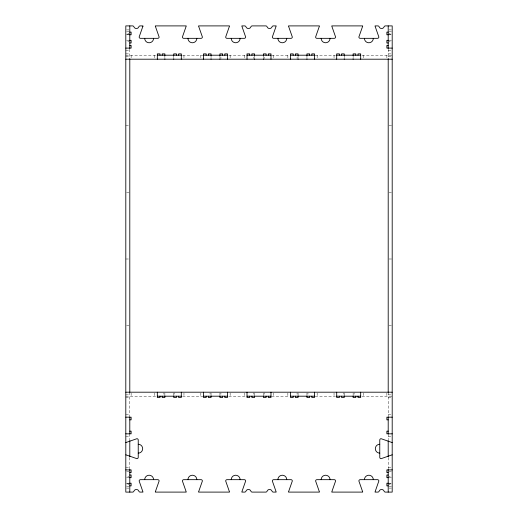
<?xml version="1.0" encoding="UTF-8"?>
<svg xmlns="http://www.w3.org/2000/svg" width="518" height="518" viewBox="0 0 518 518"><rect width="100%" height="100%" fill="white"/><g stroke="black" fill="none" stroke-linecap="round" stroke-linejoin="round"><path stroke-width="0.39" stroke-dasharray="2.59 1.94" d="M174.754 394.198L174.754 392.864M210.049 394.198L210.049 392.864M220.927 394.198L220.927 392.864M253.561 394.198L253.561 392.864M264.439 394.198L264.439 392.864M297.073 394.198L297.073 392.864M307.951 394.198L307.951 392.864M343.246 394.198L343.246 392.864M126.599 29.895L128.995 29.895M389.005 29.895L391.401 29.895M126.599 31.229L128.995 31.229M389.005 31.229L391.401 31.229M127.797 33.78L129.131 33.78M388.869 33.78L390.203 33.78M126.8 34.615L128.794 34.615M389.206 34.615L391.2 34.615M126.56 34.777L128.995 34.777M388.202 34.777L392.197 34.777M126.56 40.333L129.798 40.333M389.005 40.333L391.44 40.333M127.797 41.33L129.131 41.33M388.869 41.33L390.203 41.33M125.803 50.764L129.798 50.764M388.202 50.764L392.197 50.764M125.803 53.872L129.798 53.872M388.202 53.872L392.197 53.872M125.803 55.206L155.989 55.206M182.634 55.206L202.836 55.206M228.807 55.206L246.348 55.206M271.652 55.206L289.193 55.206M315.164 55.206L335.366 55.206M362.011 55.206L392.197 55.206M125.803 56.533L129.798 56.533M388.202 56.533L392.197 56.533M125.803 125.803L128.995 125.803M389.005 125.803L392.197 125.803M126.599 192.398L128.995 192.398M389.005 192.398L391.401 192.398M125.803 259L128.995 259M389.005 259L392.197 259M126.599 325.602L128.995 325.602M389.005 325.602L391.401 325.602M125.803 394.865L129.798 394.865M388.202 394.865L392.197 394.865M125.803 396.199L157.323 396.199M182.634 396.199L202.836 396.199M228.807 396.199L246.348 396.199M271.652 396.199L289.193 396.199M315.164 396.199L335.366 396.199M362.011 396.199L392.197 396.199M125.803 397.526L129.798 397.526M388.202 397.526L392.197 397.526M125.803 414.51L129.798 414.51M388.202 414.51L392.197 414.51M125.803 436.486L129.798 436.486M388.202 436.486L392.197 436.486M125.803 467.236L129.798 467.236M388.202 467.236L392.197 467.236M126.599 471.231L128.995 471.231M389.005 471.231L391.401 471.231M127.797 476.67L129.131 476.67M388.869 476.67L390.203 476.67M126.56 477.667L129.798 477.667M389.005 477.667L391.44 477.667M126.56 483.223L128.995 483.223M388.202 483.223L392.197 483.223M126.8 483.385L128.794 483.385M389.206 483.385L391.2 483.385M127.797 484.22L129.131 484.22M388.869 484.22L390.203 484.22M126.599 486.771L128.995 486.771M389.005 486.771L391.401 486.771M126.599 488.105L128.995 488.105M389.005 488.105L391.401 488.105M388.202 49.268L388.202 59.201M388.202 392.197L388.202 417.178M388.202 433.825L388.202 439.724M388.202 457.524L388.202 468.732M386.875 55.206L386.875 59.201M386.875 393L386.875 396.199M363.338 55.206L363.338 59.201M363.338 393L363.338 396.199M354.124 392.864L354.124 394.198M353.127 55.206L353.127 57.699M353.127 392.948L353.127 395.247M344.25 56.002L344.25 57.699M344.25 392.948L344.25 396.199M334.039 55.206L334.039 59.201M334.039 393L334.039 396.199M317.165 55.206L317.165 59.201M317.165 393L317.165 396.199M306.954 55.206L306.954 57.699M306.954 392.948L306.954 395.247M298.07 56.002L298.07 57.699M298.07 392.948L298.07 396.199M297.073 57.2L297.073 58.534M287.859 55.206L287.859 59.201M287.859 393L287.859 396.199M273.653 55.206L273.653 59.201M273.653 393L273.653 396.199M264.439 57.2L264.439 58.534M263.442 56.002L263.442 57.699M263.442 392.948L263.442 395.247M254.558 56.002L254.558 57.699M254.558 392.948L254.558 395.247M253.561 57.2L253.561 58.534M244.347 55.206L244.347 59.201M244.347 393L244.347 396.199M230.141 55.206L230.141 59.201M230.141 393L230.141 396.199M220.927 57.2L220.927 58.534M219.93 55.206L219.93 57.699M219.93 392.948L219.93 395.247M211.046 56.002L211.046 57.699M211.046 392.948L211.046 396.199M200.835 55.206L200.835 59.201M200.835 393L200.835 396.199M183.961 55.206L183.961 59.201M183.961 393L183.961 396.199M173.75 55.206L173.75 57.699M173.75 392.948L173.75 395.247M164.873 56.002L164.873 57.699M164.873 392.948L164.873 396.199M163.876 392.864L163.876 394.198M154.662 55.206L154.662 59.201M154.662 393L154.662 396.199M131.125 55.206L131.125 59.201M131.125 393L131.125 396.199M129.798 49.268L129.798 59.201M129.798 392.197L129.798 417.178M129.798 433.825L129.798 439.724M129.798 457.524L129.798 468.732"/><path stroke-width="0.78" d="M129.798 32.116L131.125 32.116L131.125 34.777L129.604 34.777M388.202 32.116L386.875 32.116L386.875 34.777L388.396 34.777M129.604 40.333L131.125 40.333L131.125 42.994L129.798 42.994M388.396 40.333L386.875 40.333L386.875 42.994L388.202 42.994M129.798 45.435L131.125 45.435L131.125 48.103L125.803 48.103M388.202 45.435L386.875 45.435L386.875 48.103L392.197 48.103M157.323 55.206L181.3 55.206M203.503 55.206L227.473 55.206M247.015 55.206L270.985 55.206M290.527 55.206L314.497 55.206M336.7 55.206L360.677 55.206M125.803 59.201L392.197 59.201M125.803 392.197L392.197 392.197M157.323 396.199L181.3 396.199M203.503 396.199L227.473 396.199M247.015 396.199L270.985 396.199M290.527 396.199L314.497 396.199M336.7 396.199L360.677 396.199M125.803 417.178L131.125 417.178L131.125 419.839L129.798 419.839M392.197 417.178L386.875 417.178L386.875 419.839L388.202 419.839M129.798 431.164L131.125 431.164L131.125 433.825L125.803 433.825M388.202 431.164L386.875 431.164L386.875 433.825L392.197 433.825M125.803 469.897L131.125 469.897L131.125 472.565L129.798 472.565M392.197 469.897L386.875 469.897L386.875 472.565L388.202 472.565M129.798 475.006L131.125 475.006L131.125 477.667L129.604 477.667M388.202 475.006L386.875 475.006L386.875 477.667L388.396 477.667M129.604 483.223L131.125 483.223L131.125 485.884L129.798 485.884M388.396 483.223L386.875 483.223L386.875 485.884L388.202 485.884M388.202 25.9L388.202 48.433M388.202 58.864L388.202 392.366M388.202 417.178L388.202 433.825M388.202 440.533L388.202 456.714M388.202 469.567L388.202 492.1M360.677 59.201L360.677 53.872L358.009 53.872L358.009 55.206M360.677 392.197L360.677 397.526L358.009 397.526L358.009 396.199M355.795 55.206L355.795 53.872L353.127 53.872L353.127 55.704M355.795 396.199L355.795 397.526L353.127 397.526L353.127 395.946M353.127 58.702L353.127 59.201M344.25 55.704L344.25 53.872L341.582 53.872L341.582 55.206M344.25 58.702L344.25 59.201M344.25 395.946L344.25 397.526L341.582 397.526L341.582 396.199M339.361 55.206L339.361 53.872L336.7 53.872L336.7 59.201M339.361 396.199L339.361 397.526L336.7 397.526L336.7 392.197M314.497 59.201L314.497 53.872L311.836 53.872L311.836 55.206M314.497 392.197L314.497 397.526L311.836 397.526L311.836 396.199M309.615 55.206L309.615 53.872L306.954 53.872L306.954 55.704M309.615 396.199L309.615 397.526L306.954 397.526L306.954 395.946M306.954 58.702L306.954 59.201M298.07 55.704L298.07 53.872L295.409 53.872L295.409 55.206M298.07 58.702L298.07 59.201M298.07 395.946L298.07 397.526L295.409 397.526L295.409 396.199M293.188 55.206L293.188 53.872L290.527 53.872L290.527 59.201M293.188 396.199L293.188 397.526L290.527 397.526L290.527 392.197M270.985 59.201L270.985 53.872L268.324 53.872L268.324 55.206M270.985 392.197L270.985 397.526L268.324 397.526L268.324 396.199M266.103 55.206L266.103 53.872L263.442 53.872L263.442 55.704M266.103 396.199L266.103 397.526L263.442 397.526L263.442 395.946M263.442 58.702L263.442 59.201M254.558 55.704L254.558 53.872L251.897 53.872L251.897 55.206M254.558 58.702L254.558 59.201M254.558 395.946L254.558 397.526L251.897 397.526L251.897 396.199M249.676 55.206L249.676 53.872L247.015 53.872L247.015 59.201M249.676 396.199L249.676 397.526L247.015 397.526L247.015 392.197M227.473 59.201L227.473 53.872L224.812 53.872L224.812 55.206M227.473 392.197L227.473 397.526L224.812 397.526L224.812 396.199M222.591 55.206L222.591 53.872L219.93 53.872L219.93 55.704M222.591 396.199L222.591 397.526L219.93 397.526L219.93 395.946M219.93 58.702L219.93 59.201M211.046 55.704L211.046 53.872L208.385 53.872L208.385 55.206M211.046 58.702L211.046 59.201M211.046 395.946L211.046 397.526L208.385 397.526L208.385 396.199M206.164 55.206L206.164 53.872L203.503 53.872L203.503 59.201M206.164 396.199L206.164 397.526L203.503 397.526L203.503 392.197M181.3 59.201L181.3 53.872L178.639 53.872L178.639 55.206M181.3 392.197L181.3 397.526L178.639 397.526L178.639 396.199M176.418 55.206L176.418 53.872L173.75 53.872L173.75 55.704M176.418 396.199L176.418 397.526L173.75 397.526L173.75 395.946M173.75 58.702L173.75 59.201M164.873 55.704L164.873 53.872L162.205 53.872L162.205 55.206M164.873 58.702L164.873 59.201M164.873 395.946L164.873 397.526L162.205 397.526L162.205 396.199M159.991 55.206L159.991 53.872L157.323 53.872L157.323 59.201M159.991 396.199L159.991 397.526L157.323 397.526L157.323 392.197M129.798 25.9L129.798 48.433M129.798 58.864L129.798 392.366M129.798 417.178L129.798 433.825M129.798 440.533L129.798 456.714M129.798 469.567L129.798 492.1M392.197 442.508A1.334 1.334 0 0 1 391.822 442.45L381.099 438.701A1.334 1.334 0 0 0 379.765 440.028L379.765 457.349A1.334 1.334 0 0 0 381.099 458.676L391.822 454.927A1.334 1.334 0 0 1 392.197 454.869M379.765 453.127A4.442 4.442 0 0 1 375.33 448.692A4.442 4.442 0 0 1 379.765 444.25M125.803 454.869A1.334 1.334 0 0 1 126.178 454.927L136.901 458.676A1.334 1.334 0 0 0 138.235 457.349L138.235 440.028A1.334 1.334 0 0 0 136.901 438.701L126.178 442.45A1.334 1.334 0 0 1 125.803 442.508M138.235 444.25A4.442 4.442 0 0 1 142.67 448.692A4.442 4.442 0 0 1 138.235 453.127M144.69 479.668A4.442 4.442 0 0 1 149.132 475.226A4.442 4.442 0 0 1 153.574 479.668M187.963 479.668A4.442 4.442 0 0 1 192.398 475.226A4.442 4.442 0 0 1 196.84 479.668M231.229 479.668A4.442 4.442 0 0 1 235.671 475.226A4.442 4.442 0 0 1 240.106 479.668M277.894 479.668A4.442 4.442 0 0 1 282.329 475.226A4.442 4.442 0 0 1 286.771 479.668M321.16 479.668A4.442 4.442 0 0 1 325.602 475.226A4.442 4.442 0 0 1 330.037 479.668M364.426 479.668A4.442 4.442 0 0 1 368.868 475.226A4.442 4.442 0 0 1 373.31 479.668M373.31 38.332A4.442 4.442 0 0 1 368.868 42.774A4.442 4.442 0 0 1 364.426 38.332M330.037 38.332A4.442 4.442 0 0 1 325.602 42.774A4.442 4.442 0 0 1 321.16 38.332M286.771 38.332A4.442 4.442 0 0 1 282.329 42.774A4.442 4.442 0 0 1 277.894 38.332M240.106 38.332A4.442 4.442 0 0 1 235.671 42.774A4.442 4.442 0 0 1 231.229 38.332M196.84 38.332A4.442 4.442 0 0 1 192.398 42.774A4.442 4.442 0 0 1 187.963 38.332M153.574 38.332A4.442 4.442 0 0 1 149.132 42.774A4.442 4.442 0 0 1 144.69 38.332M142.897 26.282L139.141 36.998A1.334 1.334 0 0 0 140.475 38.332L157.789 38.332A1.334 1.334 0 0 0 159.123 36.998L155.368 26.282A1.334 1.334 0 0 1 155.316 25.9L186.215 25.9A1.334 1.334 0 0 1 186.163 26.282L182.407 36.998A1.334 1.334 0 0 0 183.741 38.332L201.055 38.332A1.334 1.334 0 0 0 202.389 36.998L198.64 26.282A1.334 1.334 0 0 1 198.582 25.9L229.487 25.9A1.334 1.334 0 0 1 229.429 26.282L225.68 36.998A1.334 1.334 0 0 0 227.007 38.332L244.328 38.332A1.334 1.334 0 0 0 245.655 36.998L241.906 26.282A1.334 1.334 0 0 1 241.848 25.9L244.658 25.9A1.334 1.334 0 0 1 245.914 26.787A2.661 2.661 0 0 0 250.939 26.787A1.334 1.334 0 0 1 252.195 25.9L265.805 25.9A1.334 1.334 0 0 1 267.061 26.787A2.661 2.661 0 0 0 272.086 26.787A1.334 1.334 0 0 1 273.342 25.9L276.152 25.9A1.334 1.334 0 0 1 276.094 26.282L272.345 36.998A1.334 1.334 0 0 0 273.672 38.332L290.993 38.332A1.334 1.334 0 0 0 292.32 36.998L288.571 26.282A1.334 1.334 0 0 1 288.513 25.9L319.418 25.9A1.334 1.334 0 0 1 319.36 26.282L315.611 36.998A1.334 1.334 0 0 0 316.945 38.332L334.259 38.332A1.334 1.334 0 0 0 335.593 36.998L331.837 26.282A1.334 1.334 0 0 1 331.785 25.9L362.684 25.9A1.334 1.334 0 0 1 362.632 26.282L358.877 36.998A1.334 1.334 0 0 0 360.211 38.332L377.525 38.332A1.334 1.334 0 0 0 378.859 36.998L375.103 26.282A1.334 1.334 0 0 1 375.051 25.9L377.862 25.9A1.334 1.334 0 0 1 379.118 26.787A2.661 2.661 0 0 0 384.136 26.787A1.334 1.334 0 0 1 385.392 25.9L392.197 25.9L392.197 492.1L385.392 492.1A1.334 1.334 0 0 1 384.136 491.213A2.661 2.661 0 0 0 379.118 491.213A1.334 1.334 0 0 1 377.862 492.1L375.051 492.1A1.334 1.334 0 0 1 375.103 491.718L378.859 481.002A1.334 1.334 0 0 0 377.525 479.668L360.211 479.668A1.334 1.334 0 0 0 358.877 481.002L362.632 491.718A1.334 1.334 0 0 1 362.684 492.1L331.785 492.1A1.334 1.334 0 0 1 331.837 491.718L335.593 481.002A1.334 1.334 0 0 0 334.259 479.668L316.945 479.668A1.334 1.334 0 0 0 315.611 481.002L319.36 491.718A1.334 1.334 0 0 1 319.418 492.1L288.513 492.1A1.334 1.334 0 0 1 288.571 491.718L292.32 481.002A1.334 1.334 0 0 0 290.993 479.668L273.672 479.668A1.334 1.334 0 0 0 272.345 481.002L276.094 491.718A1.334 1.334 0 0 1 276.152 492.1L273.342 492.1A1.334 1.334 0 0 1 272.086 491.213A2.661 2.661 0 0 0 267.061 491.213A1.334 1.334 0 0 1 265.805 492.1L252.195 492.1A1.334 1.334 0 0 1 250.939 491.213A2.661 2.661 0 0 0 245.914 491.213A1.334 1.334 0 0 1 244.658 492.1L241.848 492.1A1.334 1.334 0 0 1 241.906 491.718L245.655 481.002A1.334 1.334 0 0 0 244.328 479.668L227.007 479.668A1.334 1.334 0 0 0 225.68 481.002L229.429 491.718A1.334 1.334 0 0 1 229.487 492.1L198.582 492.1A1.334 1.334 0 0 1 198.64 491.718L202.389 481.002A1.334 1.334 0 0 0 201.055 479.668L183.741 479.668A1.334 1.334 0 0 0 182.407 481.002L186.163 491.718A1.334 1.334 0 0 1 186.215 492.1L155.316 492.1A1.334 1.334 0 0 1 155.368 491.718L159.123 481.002A1.334 1.334 0 0 0 157.789 479.668L140.475 479.668A1.334 1.334 0 0 0 139.141 481.002L142.897 491.718A1.334 1.334 0 0 1 142.949 492.1L140.138 492.1A1.334 1.334 0 0 1 138.882 491.213A2.661 2.661 0 0 0 133.864 491.213A1.334 1.334 0 0 1 132.608 492.1L125.803 492.1L125.803 25.9L132.608 25.9A1.334 1.334 0 0 1 133.864 26.787A2.661 2.661 0 0 0 138.882 26.787A1.334 1.334 0 0 1 140.138 25.9L142.949 25.9A1.334 1.334 0 0 1 142.897 26.282"/></g></svg>
